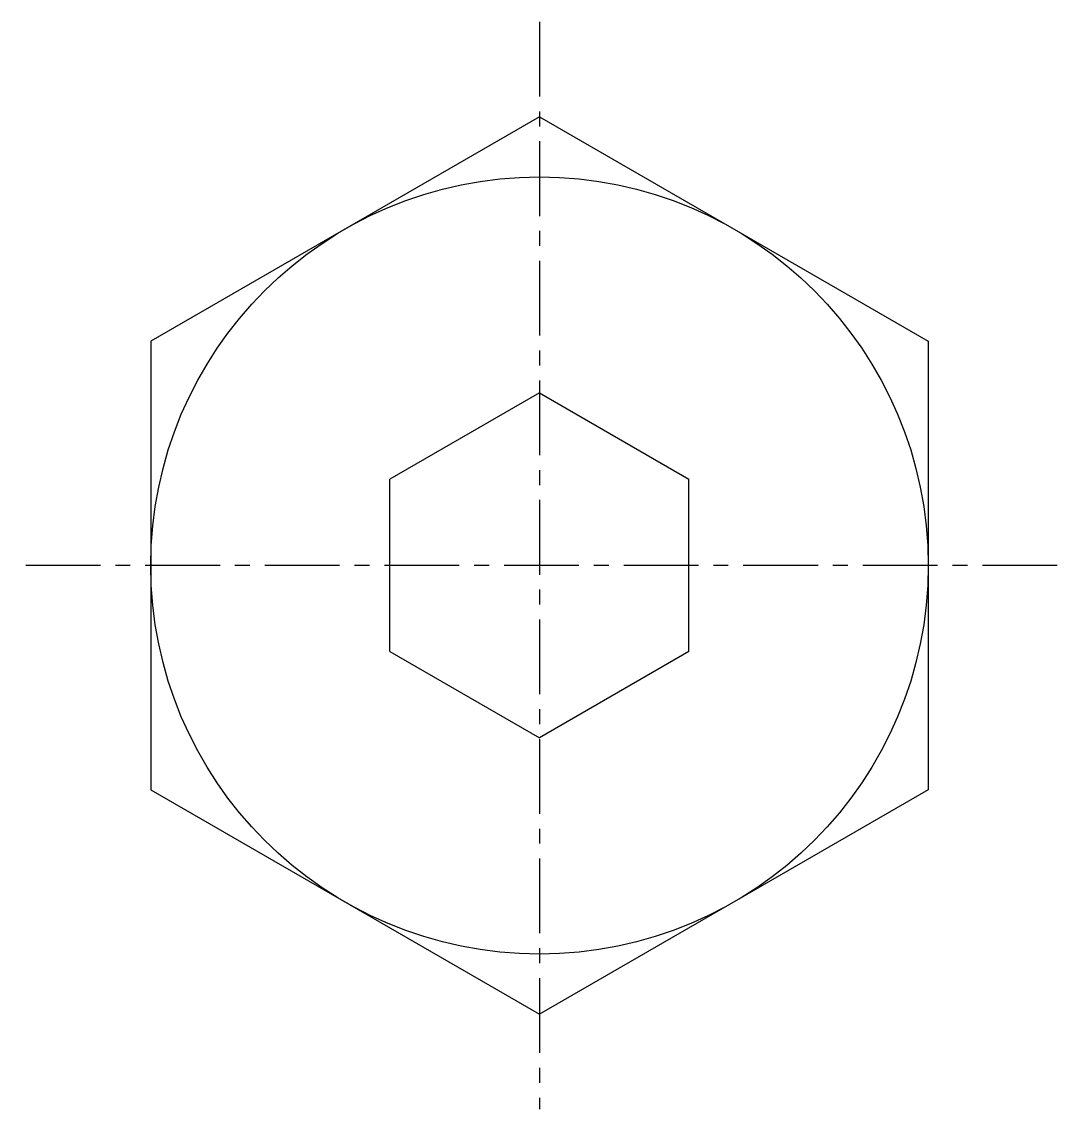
# Model space of a CAD drawing. Extents: x -113 to 45, y 47 to 261.
# Drawn here: x -50.67 to -33.35, y 242.86 to 261.05 of the extents above.
import ezdxf

# ---------------------------------------------------------------- set-up
doc = ezdxf.new("R2010")
doc.units = 0
doc.linetypes.add('CENTER', pattern=[2, 1.25, -0.25, 0.25, -0.25])
doc.layers.get('0').update_dxf_attribs({"linetype": 'CONTINUOUS'})

msp = doc.modelspace()

# ---------------------------------------------------------------- linework, layer by layer
at = {"color": 1, "linetype": 'CENTER'}
for p, q in [((-42.01, 261.049), (-42.01, 242.856)), ((-33.352, 251.952), (-50.667, 251.952))]:
    msp.add_line(p, q, dxfattribs=at)
at = {"color": 7, "linetype": 'CONTINUOUS'}
for p, q in [((-42.01, 259.458), (-48.51, 255.705)), ((-42.01, 259.458), (-35.51, 255.705)), ((-48.51, 255.705), (-48.51, 248.2)), ((-35.51, 255.705), (-35.51, 248.2)), ((-42.01, 254.839), (-44.51, 253.396)), ((-42.01, 254.839), (-39.51, 253.396)), ((-44.51, 250.515), (-44.51, 253.396)), ((-39.51, 250.515), (-39.51, 253.396)), ((-44.51, 250.515), (-42.01, 249.072)), ((-39.51, 250.515), (-42.01, 249.072)), ((-48.51, 248.2), (-42.01, 244.447)), ((-35.51, 248.2), (-42.01, 244.447)), ((-46.885, 247.261), (-46.885, 247.262)), ((-45.26, 246.323), (-45.26, 246.323))]:
    msp.add_line(p, q, dxfattribs=at)
msp.add_circle((-42.01, 251.952), 6.5, dxfattribs=at)

doc.saveas('drawing.dxf')
